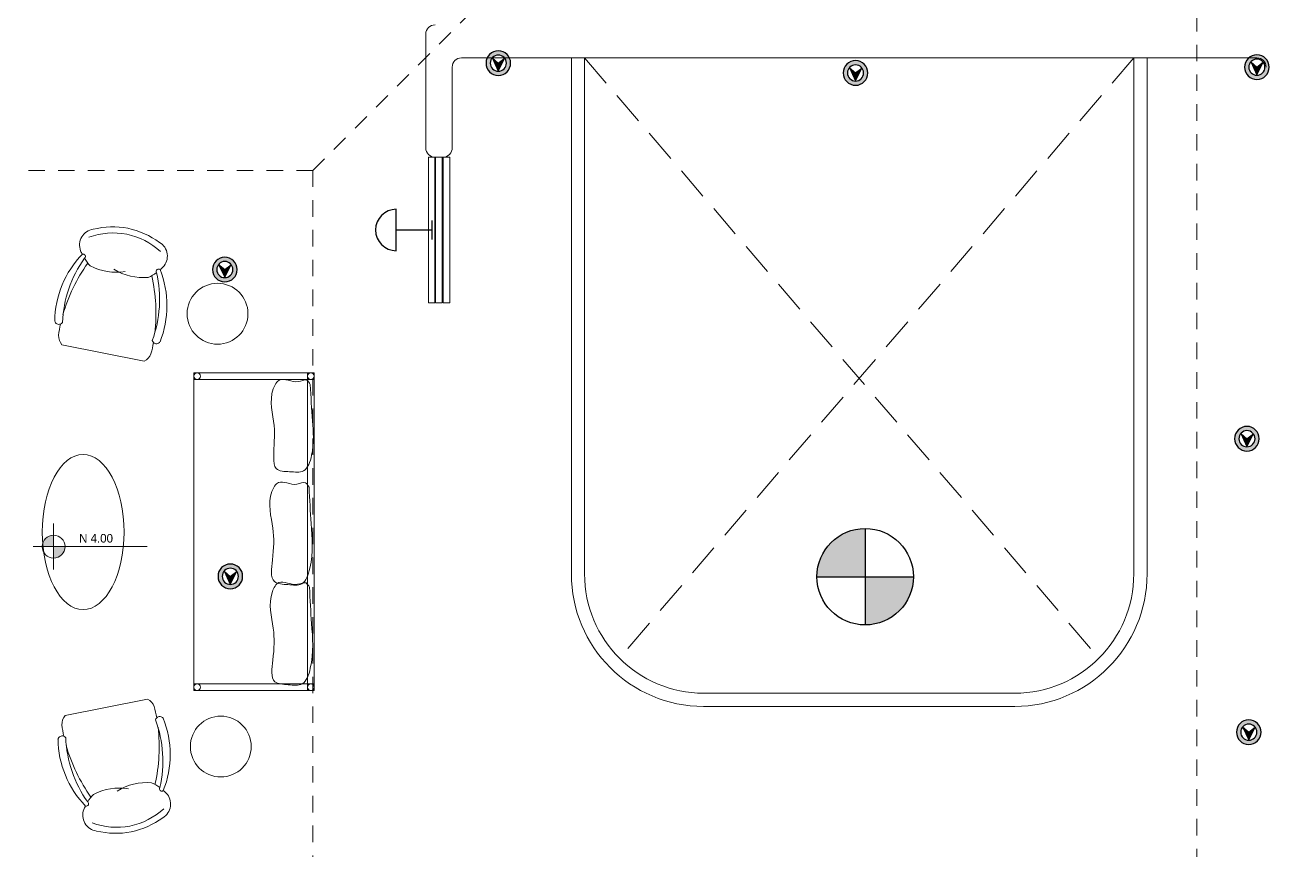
# Model space of a CAD drawing. Header units: metres. Extents: x 14 to 2416, y -346 to 476.
# Drawn here: x 144.45 to 153.83, y -143.96 to -137.73 of the extents above; entities that cross this region are included whole.
import ezdxf

# ---------------------------------------------------------------- set-up
doc = ezdxf.new("R2010")
doc.units = ezdxf.units.M
for name, pattern in [('0', [0]), ('DASHED2', [0.375, 0.25, -0.125]), ('HIDDEN2', [0.1875, 0.125, -0.0625])]:
    doc.linetypes.add(name, pattern=pattern)
doc.layers.get('0').update_dxf_attribs({"linetype": '0', "lineweight": 20})
for name, color, linetype, lineweight in [('A-ANNO-TEXT', 20, 'Continuous', 13), ('A-DOOR', 35, 'Continuous', 5), ('A-WALL', 250, 'Continuous', 20), ('MAVA', 1, 'Continuous', 15), ('MOBILIARIOS', 252, 'Continuous', 0), ('muros bajitos', 252, 'Continuous', 5), ('piso', 253, 'Continuous', 0), ('textos', 7, 'Continuous', 0)]:
    doc.layers.add(name, color=color, linetype=linetype, lineweight=lineweight)
doc.layers.add('MAVA Luminarias', color=1, linetype='Continuous')
doc.layers.add('Techos 1', color=7, linetype='HIDDEN2', lineweight=9, true_color=0x42391a)
doc.styles.add('ESC100-2mm', font='arial.ttf', dxfattribs={"height": 0.15})

# ---------------------------------------------------------------- blocks, each defined once
blk = doc.blocks.new('PL BASE 2N NASAS 09')
at = {"layer": 'textos', "transparency": 33554534}
h = blk.add_hatch(color=256, dxfattribs=at)
h.dxf.hatch_style = 1
h.paths.add_polyline_path([(170.2348, -14.8674, 0.414214), (170.1482, -14.9539), (170.2348, -14.9539)])
h.paths.add_polyline_path([(170.3213, -14.9539), (170.2348, -14.9539), (170.2348, -15.0405, 0.414214)])
at = {"layer": 'A-DOOR'}
for points in [[(173.067, -13.1118), (173.117, -13.1118), (173.117, -12.0118), (173.067, -12.0118)], [(173.122, -13.1118), (173.172, -13.1118), (173.172, -12.0118), (173.122, -12.0118)], [(173.18, -13.1118), (173.23, -13.1118), (173.23, -12.0118), (173.18, -12.0118)]]:
    blk.add_lwpolyline(points, close=True, dxfattribs=at)
at = {"layer": 'A-WALL'}
for p, q in [((173.0473, -11.9418), (173.0473, -11.0817)), ((173.2473, -11.33), (173.2473, -11.9441)), ((173.3173, -11.2617), (179.3275, -11.2617))]:
    blk.add_line(p, q, dxfattribs=at)
at = {"layer": 'A-WALL', "transparency": 33554684}
blk.add_line((173.1173, -12.0118), (173.1773, -12.0118), dxfattribs=at)
at = {"layer": 'A-WALL'}
for centre, radius, start, end in [((173.1173, -11.0817), 0.07, 90, 180), ((173.3173, -11.3317), 0.07, 90, 180), ((179.3275, -11.3317), 0.07, 360, 90), ((173.1173, -11.9418), 0.07, 180, 270), ((173.1772, -11.9417), 0.0701, 270.02471, 2.00128)]:
    blk.add_arc(centre, radius, start, end, dxfattribs=at)
at = {"layer": 'muros bajitos'}
for p, q in [((174.1473, -15.1597), (174.1473, -11.2617)), ((174.2473, -15.1597), (174.2473, -11.2617)), ((178.3973, -11.2617), (178.3973, -15.1696)), ((178.4973, -11.2617), (178.4973, -15.1696)), ((175.1473, -16.0617), (177.4973, -16.0617)), ((175.1473, -16.1617), (177.4973, -16.1617))]:
    blk.add_line(p, q, dxfattribs=at)
for centre, radius, start, end in [((175.149, -15.16), 1.0017, 179.98141, 269.89141), ((175.149, -15.16), 0.9017, 179.98141, 269.89141), ((177.4956, -15.16), 0.9017, 270.10859, 0.01859), ((177.4956, -15.16), 1.0017, 270.10859, 0.01859)]:
    blk.add_arc(centre, radius, start, end, dxfattribs=at)
at = {"layer": 'piso', "color": 9, "linetype": 'DASHED2', "true_color": 0xc7c8ca}
for p, q in [((174.2473, -11.2617), (178.1339, -15.7969)), ((178.3973, -11.2617), (174.5107, -15.7969))]:
    blk.add_line(p, q, dxfattribs=at)
at = {"layer": 'Techos 1'}
for p, q in [((172.1943, -12.1117), (176.0975, -8.2117)), ((178.8725, -10.9367), (178.8725, -19.4867)), ((172.1943, -12.1117), (157.4475, -12.1117)), ((172.1943, -12.1117), (172.1943, -18.3117))]:
    blk.add_line(p, q, dxfattribs=at)
at = {"layer": 'textos'}
for p, q in [((170.2348, -14.78), (170.2348, -15.1279)), ((170.081, -14.9539), (170.9419, -14.9539))]:
    blk.add_line(p, q, dxfattribs=at)
blk.add_circle((170.2348, -14.9539), 0.0865, dxfattribs=at)
at = {"layer": 'textos', "insert": (170.4278, -14.8586), "char_height": 0.065, "attachment_point": 1, "style": 'ESC100-2mm'}
blk.add_mtext_dynamic_manual_height_columns('{\\Ftxt|c0;N 4.00}', width=2.216942, gutter_width=0.5, heights=[0], dxfattribs=at)
blk = doc.blocks.new('A$Ca77e88c0')
at = {"layer": 'MOBILIARIOS', "linetype": 'Continuous'}
for p, q in [((0, 1.3457), (0.2432, 0.761)), ((0.2435, 0.7603), (0, 1.3457))]:
    blk.add_line(p, q, dxfattribs=at)
for points in [[(1.0081, 1.4216, 0.103931), (0.8565, 1.6353, 0.481643), (0.668, 1.624, 0.047693), (0.6541, 1.5985, 0.047693)], [(1.0081, 1.4216, -0.103931), (1.0528, 1.1635, -0.481643), (0.9119, 1.0378, -0.047693), (0.884, 1.0459, -0.047693)]]:
    blk.add_lwpolyline(points, format="xyb", dxfattribs=at)
blk.add_circle((0.8492, 0.4996), 0.2299, dxfattribs=at)
for centre, radius, start, end in [((0.5212, 0.8742), 0.7364, 79.59643, 123.14146), ((0.6434, 1.5847), 0.0175, 250.45416, 52.05868), ((0.6434, 1.5847), 0.0175, 250.45416, 52.05868), ((0.4617, 1.1866), 0.5495, 23.33144, 53.59476), ((0.4617, 1.1866), 0.5495, 23.33144, 53.59476), ((0.612, 0.6674), 0.9011, 88.37632, 121.47958), ((0.612, 0.6674), 0.9011, 88.37632, 121.47958), ((0.5865, 0.2493), 1.2787, 88.45422, 107.93514), ((0.5865, 0.2493), 1.2787, 88.45422, 107.93514), ((0.8583, 1.4567), 0.2476, 153.21646, 169.91816), ((0.8583, 1.4567), 0.2476, 153.21646, 169.91816), ((0.4823, 0.53), 0.9795, 111.46313, 116.51175), ((0.1421, 1.4684), 0.0325, 136.37866, 235.73513), ((0.1421, 1.4684), 0.0325, 235.69793, 268.75394), ((1.0281, 1.5426), 0.4158, 185.87863, 223.40331), ((1.0281, 1.5426), 0.4158, 185.87863, 223.40331), ((0.0995, 1.3192), 0.1029, 121.9514, 165.06161), ((1.108, 1.3505), 0.4158, 181.76648, 219.29117), ((0.4562, 1.1998), 0.5495, 351.57503, 21.83835), ((0.4562, 1.1998), 0.5495, 351.57503, 21.83835), ((0.1939, 1.6724), 0.9011, 283.69021, 316.79348), ((0.1939, 1.6724), 0.9011, 283.69021, 316.79348), ((0.2766, 1.4622), 0.7364, 282.02833, 325.57337), ((-0.1206, 1.9492), 1.2787, 297.23466, 316.71557), ((-0.1206, 1.9492), 1.2787, 297.23466, 316.71557), ((0.9273, 1.2907), 0.2476, 235.25163, 251.95333), ((0.9273, 1.2907), 0.2476, 235.25163, 251.95333), ((0.8666, 1.048), 0.0175, 353.11111, 154.71564), ((0.8666, 1.048), 0.0175, 353.11111, 154.71564), ((0.2948, 0.8495), 0.1029, 240.09136, 283.20158), ((0.0052, 1.6774), 0.9795, 288.64122, 293.68984), ((0.4307, 0.7745), 0.0325, 169.43466, 268.79113), ((0.4307, 0.7745), 0.0325, 136.37866, 169.43466), ((0.4307, 0.7745), 0.0325, 136.37866, 169.43466)]:
    blk.add_arc(centre, radius, start, end, dxfattribs=at)
blk = doc.blocks.new('PL MUEBLES 2N NASAS 09')
at = {"layer": 'MOBILIARIOS'}
for p, q in [((221.2085, 49.0751), (221.2082, 46.6751)), ((222.1185, 49.075), (221.2085, 49.0751)), ((222.1182, 46.675), (222.1185, 49.075)), ((221.2082, 46.6751), (222.1182, 46.675))]:
    blk.add_line(p, q, dxfattribs=at)
for points in [[(222.1185, 49.075), (222.1185, 49.025), (221.2085, 49.0251), (221.2085, 49.0751)], [(222.0685, 49.075), (222.1185, 49.075), (222.1182, 46.675), (222.0682, 46.675)], [(222.1182, 46.675), (222.1182, 46.725), (221.2082, 46.7251), (221.2082, 46.6751)]]:
    blk.add_lwpolyline(points, close=True, dxfattribs=at)
for centre in [(221.2335, 49.0501), (222.0935, 49.05), (221.2332, 46.7001), (222.0932, 46.7)]:
    blk.add_circle(centre, 0.025, dxfattribs=at)
blk.add_ellipse((220.3727, 47.8731), major_axis=(0, -0.586), ratio=0.527579, dxfattribs=at)
for points in [[(222.0893, 48.9869), (222.1055, 48.7133), (222.099, 48.4529), (222.0371, 48.3356), (221.933, 48.3291), (221.8321, 48.3519), (221.8126, 48.4366), (221.8158, 48.6775), (221.8093, 48.9544), (221.8581, 49.0227), (221.9981, 49.0097), (222.0632, 49.0195), (222.0893, 48.9869)], [(222.0794, 48.2114), (222.0957, 47.9379), (222.0859, 47.5993), (222.024, 47.482), (221.9199, 47.4755), (221.8189, 47.4983), (221.8027, 47.6612), (221.806, 47.9021), (221.7995, 48.1789), (221.8483, 48.2472), (221.9883, 48.2343), (222.0534, 48.2441), (222.0794, 48.2114)], [(222.0826, 47.4555), (222.0989, 47.1819), (222.0891, 46.8433), (222.0272, 46.7261), (221.9231, 46.7196), (221.8221, 46.7423), (221.8059, 46.9052), (221.8092, 47.1462), (221.8027, 47.423), (221.8515, 47.4913), (221.9915, 47.4783), (222.0566, 47.4881), (222.0826, 47.4555)]]:
    blk.add_spline(points, degree=3, dxfattribs=at)
blk.add_blockref('PL BASE 2N NASAS 09', (49.9143, 62.717))
at = {"layer": 'MOBILIARIOS', "rotation": 56.16031382123446}
blk.add_blockref('A$Ca77e88c0', (221.3302, 48.5388), dxfattribs=at)
at = {"layer": 'MOBILIARIOS', "xscale": -1, "rotation": 123.8268872980607}
blk.add_blockref('A$Ca77e88c0', (221.3551, 47.2361), dxfattribs=at)
blk = doc.blocks.new('A$C595364de')
blk.add_blockref('PL MUEBLES 2N NASAS 09', (-199.5618, -36.6052))
blk = doc.blocks.new('dl ip')
at = {"layer": 'MAVA', "true_color": 0xf8991e, "transparency": 33554687}
h = blk.add_hatch(color=30, dxfattribs=at)
h.dxf.hatch_style = 1
h.paths.add_polyline_path([(94.7574, -111.2088), (94.7109, -111.2482), (94.6624, -111.2113), (94.7109, -111.3092)])
at = {"layer": 'MAVA Luminarias', "linetype": 'Continuous', "true_color": 0xf8991e}
h = blk.add_hatch(color=30, dxfattribs=at)
h.paths.add_polyline_path([(94.618, -111.2482, 1), (94.8039, -111.2482, 1)])
h.paths.add_polyline_path([(94.7719, -111.2482, -1), (94.6499, -111.2482, -1)], flags=16)
at = {"layer": 'MAVA', "color": 30, "true_color": 0xf8991e}
for p, q in [((94.7109, -111.2482), (94.6624, -111.2113)), ((94.6624, -111.2113), (94.7109, -111.3092)), ((94.7109, -111.3092), (94.7574, -111.2088)), ((94.7574, -111.2088), (94.7109, -111.2482))]:
    blk.add_line(p, q, dxfattribs=at)
at = {"layer": 'MAVA Luminarias', "color": 30, "linetype": 'Continuous', "true_color": 0xf8991e}
for radius in [0.093, 0.061]:
    blk.add_circle((94.7109, -111.2482), radius, dxfattribs=at)
blk = doc.blocks.new('lum decorativa')
at = {"layer": 'MAVA Luminarias', "ltscale": 0.3, "transparency": 33554687}
h = blk.add_hatch(color=82, dxfattribs=at)
h.paths.add_polyline_path([(513802.9376, 2035251.3382, 0.414214), (513802.8639, 2035251.2646), (513802.9376, 2035251.2646)])
h.paths.add_polyline_path([(513802.9376, 2035251.1909, 0.414214), (513803.0112, 2035251.2646), (513802.9376, 2035251.2646)])
at = {"layer": 'MAVA Luminarias', "color": 82, "ltscale": 0.3, "transparency": 33554687}
for p, q in [((513802.9376, 2035251.3382), (513802.9376, 2035251.1909)), ((513802.8639, 2035251.2646), (513803.0112, 2035251.2646))]:
    blk.add_line(p, q, dxfattribs=at)
blk.add_circle((513802.9376, 2035251.2646), 0.0737, dxfattribs=at)
blk = doc.blocks.new('SCONCE 1')
at = {"layer": 'MAVA Luminarias', "color": 5, "linetype": 'Continuous'}
for p, q in [((-1.374, 0.679), (-1.374, 1.191)), ((-1.374, 0.935), (-0.931, 0.935)), ((-0.931, 0.816), (-0.931, 1.054))]:
    blk.add_line(p, q, dxfattribs=at)
blk.add_arc((-1.374, 0.935), 0.256, 90, 270, dxfattribs=at)

msp = doc.modelspace()

# ---------------------------------------------------------------- block references
at = {"layer": 'A-ANNO-TEXT'}
msp.add_blockref('A$C595364de', (124.0766, -152.828), dxfattribs=at)
msp.add_blockref('A$C595364de', (124.0766, -152.828), dxfattribs=at)
at = {"layer": 'MAVA Luminarias', "xscale": -1}
for p in [(242.7355, -26.7692), (242.7355, -26.7692), (248.4675, -26.7997), (248.4675, -26.7997), (245.4347, -26.8434), (245.4347, -26.8434), (240.6688, -28.3289), (240.6688, -28.3289), (248.3921, -29.6069), (248.3921, -29.6069), (240.7105, -30.6468), (240.7105, -30.6468), (248.406, -31.8241), (248.406, -31.8241)]:
    msp.add_blockref('dl ip', p, dxfattribs=at)
at = {"layer": 'MAVA Luminarias', "color": 251, "xscale": 0.6101999921123585, "yscale": 0.6101999921123585, "zscale": 0.6101999921123585}
msp.add_blockref('SCONCE 1', (148.0917, -139.8486), dxfattribs=at)
msp.add_blockref('SCONCE 1', (148.0917, -139.8486), dxfattribs=at)
at = {"layer": 'MAVA Luminarias', "color": 82, "xscale": 4.946207974765539, "yscale": 4.946207974765539, "zscale": 4.946207974765539}
msp.add_blockref('lum decorativa', (-2541225.3911, -10066917.9332), dxfattribs=at)
msp.add_blockref('lum decorativa', (-2541225.3911, -10066917.9332), dxfattribs=at)

doc.saveas('drawing.dxf')
